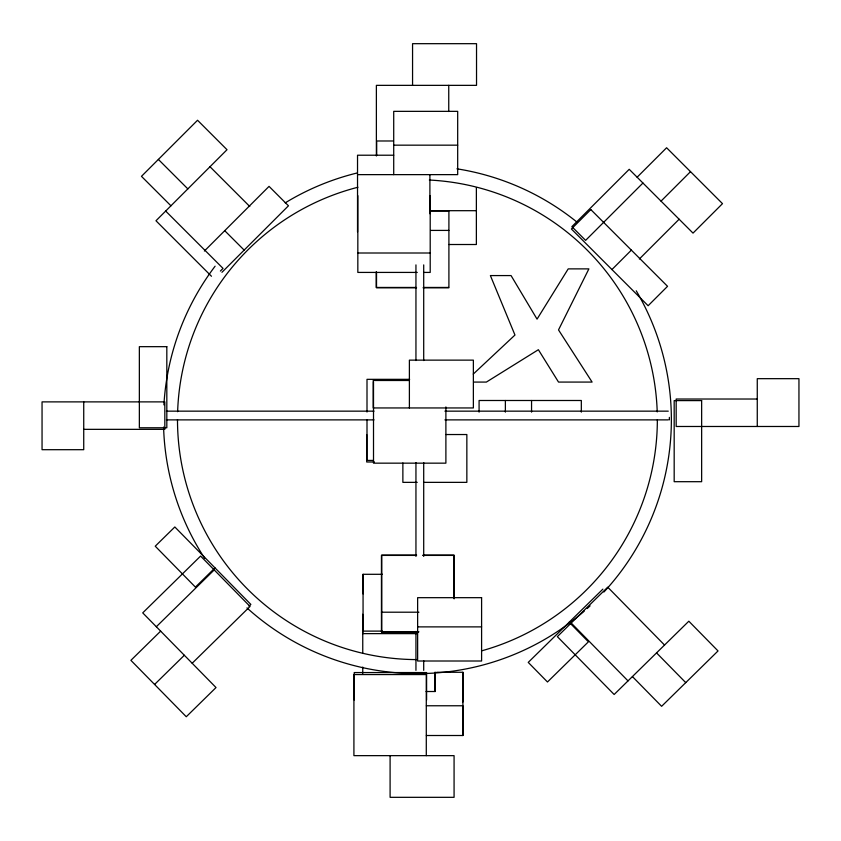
<?xml version="1.0" encoding="UTF-8"?>
<svg xmlns="http://www.w3.org/2000/svg" width="841" height="841" viewBox="0 0 841 841"><rect width="100%" height="100%" fill="white"/><g stroke="black" fill="none" stroke-linecap="round" stroke-linejoin="round"><path stroke-width="1.26" d="M382.445 574.298L363.06 574.298L363.06 631.107L382.445 631.107M435.123 691.512L435.123 672.274L435.123 691.512L426.072 691.512M426.355 735.507L462.907 735.507L462.907 672.274L436.794 672.274M204.384 251.039L269.046 186.366L288.463 205.793L221.95 272.305M220.384 271.044L223.033 268.395L165.688 211.059M637.121 177.22L666.598 147.753L722.493 203.648L693.016 233.115L629.215 169.304L571.869 226.649L585.599 240.379L642.945 183.033M661.037 201.125L690.503 171.659M611.943 269.551L631.36 250.124M639.36 258.996L679.129 219.217M215.002 567.885L195.406 587.123L155.238 546.198L174.833 526.971L250.849 604.406L248.989 606.245M156.331 626.734L214.203 569.925M160.652 631.139L130.902 660.332L186.271 716.742L216.021 687.549L142.728 612.879L200.6 556.069L250.05 606.445L192.179 663.255M154.586 684.458L184.337 655.265M602.881 589.131L528.243 662.393L547.48 681.988L588.406 641.82L569.168 622.224M473.262 374.087L514.965 335.033L490.387 275.575L511.065 275.575L537.052 319.138L568.211 268.878L588.889 268.878L558.519 329.914L592.106 382.077L558.519 382.077L538.377 349.709L486.382 382.077L473.641 382.077M393.483 140.983L376.684 140.983L376.684 155.375M393.714 145.167L457.683 145.167M393.714 155.217L357.53 155.217L357.53 231.979M357.53 174.634L457.683 174.634L457.683 111.348L393.714 111.348L393.714 174.634M430.497 210.692L476.374 210.692M430.802 210.996L448.905 210.996L448.905 287.759L423.055 287.759M430.802 230.413L448.905 230.413M448.957 244.51L476.374 244.51L476.374 187.638M357.835 253.004L430.203 253.004M417.283 272.421L357.835 272.421L357.835 195.659M423.738 272.421L430.203 272.421L430.203 195.659M416.284 287.454L376.221 287.454L376.221 271.822M424.043 287.454L448.589 287.454M416.589 287.759L376.526 287.759L376.526 272.116M409.641 379.333L367.002 379.333L367.002 412.027M409.388 380.489L373.204 380.489L373.204 407.948L473.367 407.948L473.367 360.137L409.388 360.137L409.388 407.948M757.268 399.023L676.175 399.023L676.175 426.482L798.95 426.482L798.95 378.671L757.268 378.671L757.268 426.482M166.402 411.154L374.024 411.154M444.91 411.154L668.269 411.154M166.402 419.88L374.024 419.88M444.91 419.88L668.269 419.88M83.732 429.341L164.825 429.341L164.825 401.882L42.05 401.882L42.05 449.693L83.732 449.693L83.732 401.882M445.961 434.534L466.85 434.534L466.85 482.356L423.759 482.356M373.457 460.426L367.002 460.426L367.002 419.88M374.445 461.993L366.687 461.993L366.687 434.534M417.241 482.356L402.871 482.356L402.871 462.97M416.652 555.123L381.751 555.123L381.751 632.243L417.935 632.243M423.107 555.123L454.129 555.123L454.129 598.855M416.337 555.407L381.446 555.407L381.446 631.812L418.923 631.812M422.802 555.407L453.814 555.407L453.814 598.245M381.446 612.206L418.923 612.206M417.63 626.881L481.599 626.881M417.031 633.63L362.755 633.63L362.755 614.393L362.755 652.921M426.355 705.767L462.907 705.767L462.907 735.507M210.008 166.739L249.777 206.508M158.371 159.422L187.848 188.899M224.726 230.686L244.142 250.103M170.944 205.803L141.467 176.337L197.551 120.252L227.017 149.719L155.974 220.763L211.469 276.258M664.537 645.047L607.728 587.176L557.352 636.626L614.151 694.498L688.832 621.205L718.025 650.945L661.615 706.314L632.421 676.574M656.548 652.889L685.741 682.629M571.207 623.023L628.017 680.895M669.362 417.388L669.362 419.88M581.331 412.122L581.331 400.495L479.086 400.495L479.086 412.122M531.554 400.495L531.554 412.122M505.378 400.495L505.378 412.122M462.907 672.274L462.907 702.014M448.747 85.351L448.747 111.517M445.888 406.918L445.888 463.16L373.509 463.16L373.509 382.066M429.898 174.634L429.898 213.73M426.597 700.017L426.597 672.558L354.219 672.558L354.219 700.017M426.292 755.649L426.292 674.556L353.914 674.556L353.914 755.649L454.077 755.649L454.077 797.321L390.098 797.321L390.098 755.649M423.706 264.894L423.706 360.547M423.706 462.55L423.706 556.385M423.706 660.784L423.706 670.351M415.948 264.894L415.948 360.547M415.948 462.55L415.948 556.385M415.948 631.412L415.948 670.351M412.563 85.351L412.563 43.679L476.532 43.679L476.532 85.351L376.379 85.351L376.379 155.984M363.06 574.298L363.06 593.904M362.755 667.071L362.755 673.504M636.248 290.807A253.95 253.95 0 0 1 603.912 592.032M590.088 605.877A253.95 253.95 0 0 1 587.186 608.537M584.243 611.144A253.95 253.95 0 0 1 246.96 607.906M204.762 558.456A253.95 253.95 0 0 1 163.585 427.06M163.911 404.857A253.95 253.95 0 0 1 215.107 266.187M285.215 202.86A253.95 253.95 0 0 1 357.173 172.973M456.936 168.82A253.95 253.95 0 0 1 577.063 222.182M657.347 419.764A239.927 239.927 0 0 1 481.956 650.755M417.325 659.596A239.927 239.927 0 0 1 177.493 419.575M177.63 411.701A239.927 239.927 0 0 1 357.951 187.238M429.33 180.037A239.927 239.927 0 0 1 657.22 411.922M590.813 209.577L571.396 229.004L648.127 305.735L667.544 286.318L590.813 209.577M166.823 346.671L139.354 346.671L139.354 427.775L166.823 427.775L166.823 346.671M701.646 400.6L674.177 400.6L674.177 481.693L701.646 481.693L701.646 400.6M481.599 597.678L417.63 597.678L417.63 661.005L481.599 661.005L481.599 597.678"/></g></svg>
